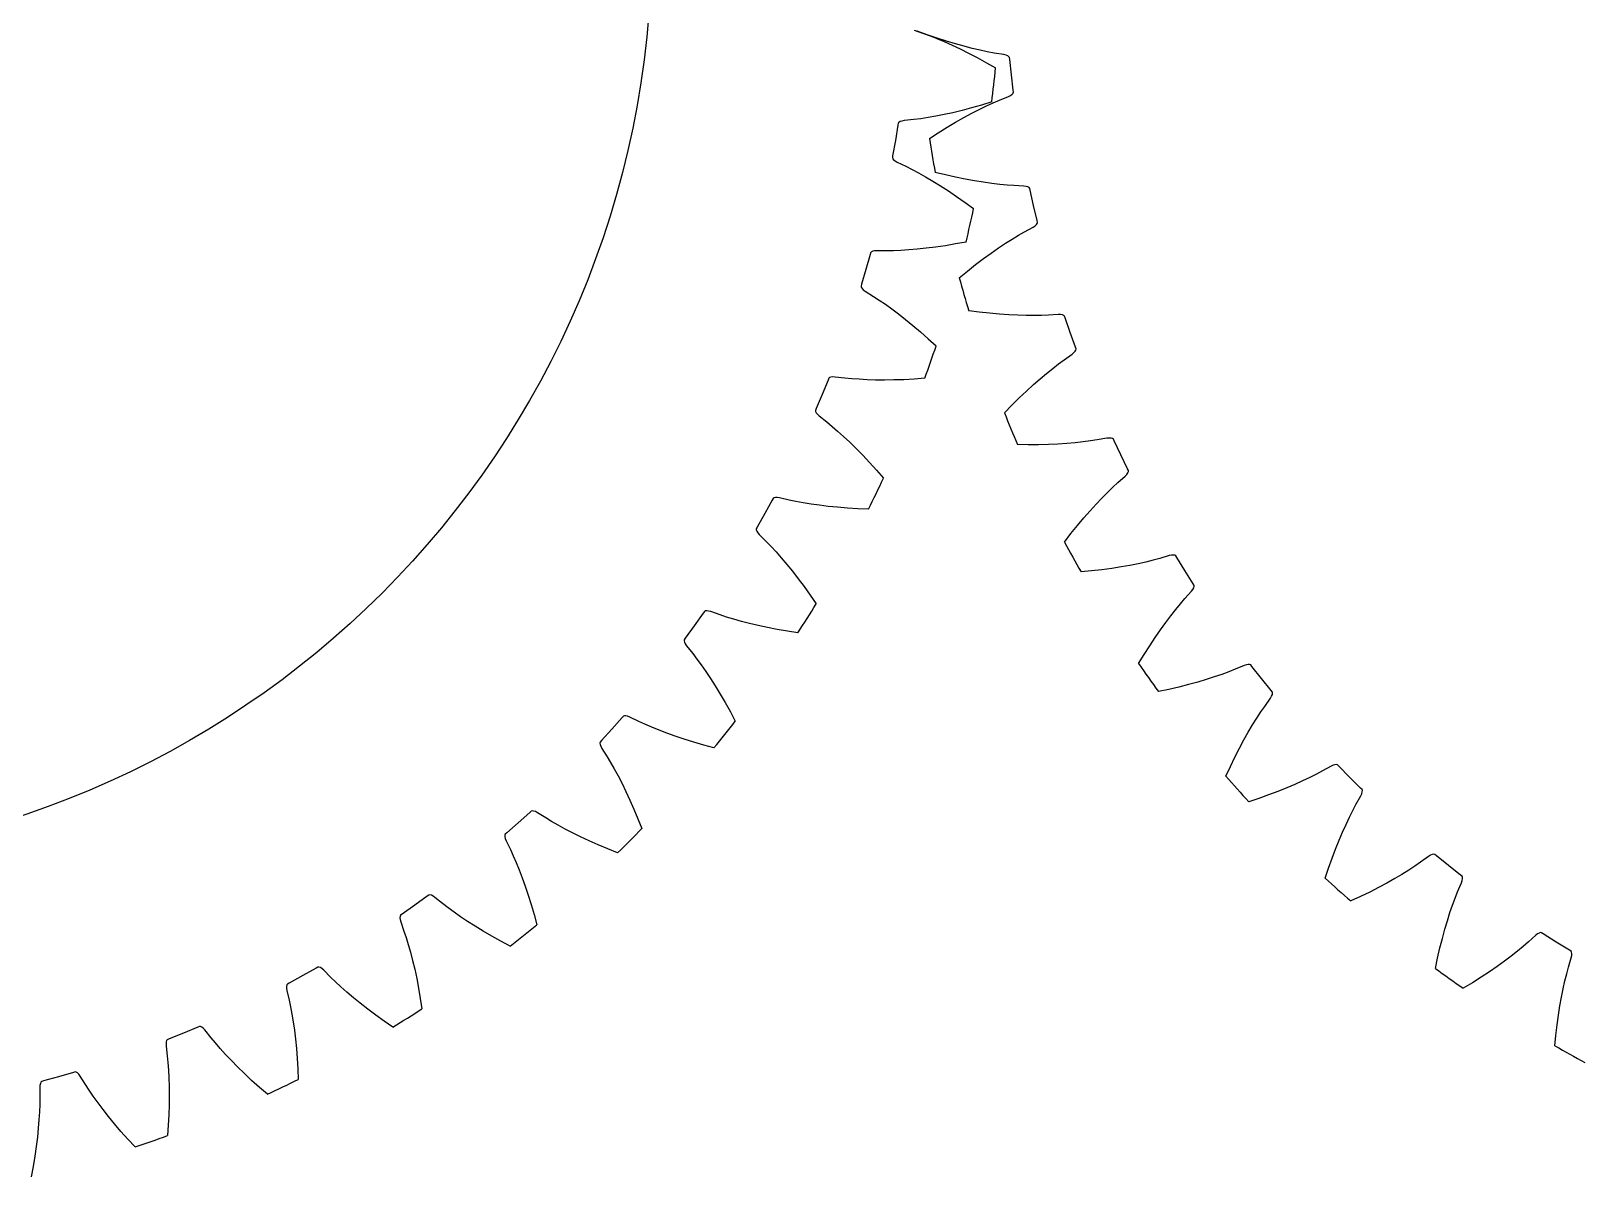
# Model space of a CAD drawing. Extents: x -29 to 85, y -29 to 29.
# Drawn here: x 6.83 to 42.32, y -28.18 to -2.02 of the extents above; entities that cross this region are included whole.
import ezdxf

# ---------------------------------------------------------------- set-up
doc = ezdxf.new("R2010")
doc.units = 0

msp = doc.modelspace()

# ---------------------------------------------------------------- linework, layer by layer
msp.add_circle((0, 0), 21)
msp.add_circle((0, 0), 21)
at = {"layer": 'layer0'}
for p, q in [((27.297, -2.1), (27.07, -2.016)), ((27.522, -2.178), (27.297, -2.1)), ((27.737, -2.248), (27.522, -2.178)), ((27.945, -2.31), (27.737, -2.248)), ((28.14, -2.364), (27.945, -2.31)), ((28.327, -2.412), (28.14, -2.364)), ((28.504, -2.454), (28.327, -2.412)), ((28.669, -2.488), (28.504, -2.454)), ((28.823, -2.517), (28.669, -2.488)), ((29.045, -2.554), (28.823, -2.517)), ((29.097, -2.567), (29.045, -2.554)), ((29.136, -2.583), (29.097, -2.567)), ((29.163, -2.602), (29.136, -2.583)), ((29.177, -2.622), (29.163, -2.602)), ((29.182, -2.667), (29.177, -2.622)), ((29.219, -3.017), (29.182, -2.667)), ((29.261, -3.368), (29.219, -3.017)), ((28.944, -3.593), (29.153, -3.508)), ((29.153, -3.508), (29.2, -3.484)), ((29.2, -3.484), (29.235, -3.459)), ((29.235, -3.459), (29.257, -3.436)), ((29.257, -3.436), (29.266, -3.412)), ((29.266, -3.412), (29.261, -3.368)), ((28.134, -3.99), (28.312, -3.894)), ((28.312, -3.894), (28.484, -3.806)), ((28.484, -3.806), (28.648, -3.726)), ((28.648, -3.726), (28.801, -3.656)), ((28.801, -3.656), (28.944, -3.593)), ((27.549, -4.34), (27.751, -4.214)), ((27.751, -4.214), (27.945, -4.098)), ((27.945, -4.098), (28.134, -3.99)), ((27.347, -4.472), (27.549, -4.34)), ((27.712, -5.301), (27.478, -5.243)), ((27.945, -5.353), (27.712, -5.301)), ((28.166, -5.398), (27.945, -5.353)), ((28.38, -5.437), (28.166, -5.398)), ((28.58, -5.469), (28.38, -5.437)), ((28.771, -5.495), (28.58, -5.469)), ((28.952, -5.517), (28.771, -5.495)), ((29.12, -5.533), (28.952, -5.517)), ((29.276, -5.545), (29.12, -5.533)), ((29.501, -5.556), (29.276, -5.545)), ((29.553, -5.563), (29.501, -5.556)), ((29.594, -5.575), (29.553, -5.563)), ((29.623, -5.59), (29.594, -5.575)), ((29.639, -5.609), (29.623, -5.59)), ((29.649, -5.653), (29.639, -5.609)), ((29.726, -5.997), (29.649, -5.653)), ((29.806, -6.34), (29.726, -5.997)), ((29.816, -6.384), (29.806, -6.34)), ((29.809, -6.408), (29.816, -6.384)), ((29.237, -6.765), (29.381, -6.678)), ((29.381, -6.678), (29.517, -6.6)), ((29.517, -6.6), (29.714, -6.492)), ((29.714, -6.492), (29.759, -6.462)), ((29.759, -6.462), (29.79, -6.434)), ((29.79, -6.434), (29.809, -6.408)), ((28.581, -7.213), (28.756, -7.085)), ((28.756, -7.085), (28.922, -6.97)), ((28.922, -6.97), (29.083, -6.863)), ((29.083, -6.863), (29.237, -6.765)), ((28.214, -7.498), (28.4, -7.35)), ((28.4, -7.35), (28.581, -7.213)), ((28.028, -7.652), (28.214, -7.498)), ((28.484, -8.435), (28.244, -8.403)), ((28.72, -8.461), (28.484, -8.435)), ((28.946, -8.481), (28.72, -8.461)), ((29.162, -8.495), (28.946, -8.481)), ((29.364, -8.505), (29.162, -8.495)), ((29.557, -8.51), (29.364, -8.505)), ((29.74, -8.51), (29.557, -8.51)), ((29.908, -8.508), (29.74, -8.51)), ((30.065, -8.502), (29.908, -8.508)), ((30.29, -8.488), (30.065, -8.502)), ((30.343, -8.489), (30.29, -8.488)), ((30.384, -8.496), (30.343, -8.489)), ((30.414, -8.508), (30.384, -8.496)), ((30.433, -8.525), (30.414, -8.508)), ((30.448, -8.567), (30.433, -8.525)), ((30.562, -8.901), (30.448, -8.567)), ((30.681, -9.233), (30.562, -8.901)), ((30.296, -9.617), (30.422, -9.523)), ((30.422, -9.523), (30.607, -9.394)), ((30.607, -9.394), (30.647, -9.36)), ((30.647, -9.36), (30.676, -9.329)), ((30.676, -9.329), (30.692, -9.3)), ((30.695, -9.276), (30.681, -9.233)), ((30.692, -9.3), (30.695, -9.276)), ((29.873, -9.958), (30.021, -9.834)), ((30.021, -9.834), (30.163, -9.719)), ((30.163, -9.719), (30.296, -9.617)), ((29.397, -10.394), (29.561, -10.238)), ((29.561, -10.238), (29.721, -10.091)), ((29.721, -10.091), (29.873, -9.958)), ((29.06, -10.736), (29.228, -10.562)), ((29.228, -10.562), (29.397, -10.394)), ((31.18, -11.352), (31.025, -11.376)), ((31.402, -11.313), (31.18, -11.352)), ((31.454, -11.309), (31.402, -11.313)), ((31.497, -11.311), (31.454, -11.309)), ((31.528, -11.319), (31.497, -11.311)), ((31.548, -11.334), (31.528, -11.319)), ((31.568, -11.374), (31.548, -11.334)), ((29.601, -11.462), (29.36, -11.458)), ((29.839, -11.462), (29.601, -11.462)), ((30.065, -11.456), (29.839, -11.462)), ((30.282, -11.447), (30.065, -11.456)), ((30.484, -11.433), (30.282, -11.447)), ((30.676, -11.417), (30.484, -11.433)), ((30.858, -11.397), (30.676, -11.417)), ((31.025, -11.376), (30.858, -11.397)), ((31.719, -11.693), (31.568, -11.374)), ((31.874, -12.01), (31.719, -11.693)), ((31.893, -12.051), (31.874, -12.01)), ((31.892, -12.076), (31.893, -12.051)), ((31.534, -12.434), (31.649, -12.327)), ((31.649, -12.327), (31.818, -12.178)), ((31.818, -12.178), (31.855, -12.14)), ((31.855, -12.14), (31.879, -12.105)), ((31.879, -12.105), (31.892, -12.076)), ((31.152, -12.821), (31.285, -12.681)), ((31.285, -12.681), (31.413, -12.551)), ((31.413, -12.551), (31.534, -12.434)), ((30.873, -13.134), (31.016, -12.97)), ((31.016, -12.97), (31.152, -12.821)), ((30.579, -13.493), (30.728, -13.307)), ((30.728, -13.307), (30.873, -13.134)), ((30.432, -13.684), (30.579, -13.493)), ((32.114, -14.18), (31.925, -14.218)), ((32.292, -14.141), (32.114, -14.18)), ((32.455, -14.1), (32.292, -14.141)), ((32.607, -14.06), (32.455, -14.1)), ((32.823, -13.996), (32.607, -14.06)), ((32.875, -13.986), (32.823, -13.996)), ((32.917, -13.983), (32.875, -13.986)), ((32.949, -13.988), (32.917, -13.983)), ((32.971, -14.001), (32.949, -13.988)), ((32.995, -14.038), (32.971, -14.001)), ((33.181, -14.338), (32.995, -14.038)), ((31.05, -14.346), (30.81, -14.369)), ((31.287, -14.319), (31.05, -14.346)), ((31.511, -14.288), (31.287, -14.319)), ((31.726, -14.254), (31.511, -14.288)), ((31.925, -14.218), (31.726, -14.254)), ((33.37, -14.636), (33.181, -14.338)), ((33.183, -14.976), (33.334, -14.809)), ((33.334, -14.809), (33.366, -14.767)), ((33.366, -14.767), (33.386, -14.73)), ((33.394, -14.674), (33.37, -14.636)), ((33.386, -14.73), (33.396, -14.699)), ((33.396, -14.699), (33.394, -14.674)), ((32.86, -15.368), (32.973, -15.225)), ((32.973, -15.225), (33.08, -15.095)), ((33.08, -15.095), (33.183, -14.976)), ((32.625, -15.686), (32.744, -15.522)), ((32.744, -15.522), (32.86, -15.368)), ((32.377, -16.053), (32.502, -15.864)), ((32.502, -15.864), (32.625, -15.686)), ((32.125, -16.461), (32.249, -16.254)), ((32.249, -16.254), (32.377, -16.053)), ((34.182, -16.648), (34.024, -16.706)), ((34.328, -16.591), (34.182, -16.648)), ((34.536, -16.503), (34.328, -16.591)), ((34.586, -16.487), (34.536, -16.503)), ((34.628, -16.48), (34.586, -16.487)), ((34.66, -16.481), (34.628, -16.48)), ((34.683, -16.491), (34.66, -16.481)), ((34.711, -16.526), (34.683, -16.491)), ((34.93, -16.803), (34.711, -16.526)), ((33.045, -16.996), (32.813, -17.049)), ((33.265, -16.94), (33.045, -16.996)), ((33.474, -16.882), (33.265, -16.94)), ((33.668, -16.825), (33.474, -16.882)), ((33.852, -16.766), (33.668, -16.825)), ((34.024, -16.706), (33.852, -16.766)), ((35.151, -17.077), (34.93, -16.803)), ((32.813, -17.049), (32.577, -17.099)), ((35.003, -17.437), (35.134, -17.254)), ((35.134, -17.254), (35.161, -17.208)), ((35.179, -17.113), (35.151, -17.077)), ((35.161, -17.208), (35.178, -17.169)), ((35.178, -17.169), (35.184, -17.137)), ((35.184, -17.137), (35.179, -17.113)), ((34.726, -17.862), (34.823, -17.708)), ((34.823, -17.708), (34.915, -17.566)), ((34.915, -17.566), (35.003, -17.437)), ((34.528, -18.204), (34.628, -18.028)), ((34.628, -18.028), (34.726, -17.862)), ((34.323, -18.597), (34.426, -18.395)), ((34.426, -18.395), (34.528, -18.204)), ((34.219, -18.811), (34.323, -18.597)), ((36.519, -18.803), (36.322, -18.913)), ((36.567, -18.781), (36.519, -18.803)), ((36.607, -18.769), (36.567, -18.781)), ((36.64, -18.767), (36.607, -18.769)), ((36.663, -18.774), (36.64, -18.767)), ((36.696, -18.806), (36.663, -18.774)), ((34.118, -19.031), (34.219, -18.811)), ((35.868, -19.14), (35.692, -19.219)), ((36.033, -19.062), (35.868, -19.14)), ((36.183, -18.986), (36.033, -19.062)), ((36.322, -18.913), (36.183, -18.986)), ((36.943, -19.057), (36.696, -18.806)), ((37.194, -19.304), (36.943, -19.057)), ((35.093, -19.459), (34.868, -19.538)), ((35.305, -19.379), (35.093, -19.459)), ((35.506, -19.298), (35.305, -19.379)), ((35.692, -19.219), (35.506, -19.298)), ((37.087, -19.678), (37.197, -19.481)), ((37.226, -19.337), (37.194, -19.304)), ((37.197, -19.481), (37.219, -19.433)), ((37.219, -19.433), (37.231, -19.393)), ((37.233, -19.36), (37.226, -19.337)), ((37.231, -19.393), (37.233, -19.36)), ((34.868, -19.538), (34.639, -19.614)), ((36.938, -19.967), (37.014, -19.817)), ((37.014, -19.817), (37.087, -19.678)), ((36.781, -20.308), (36.86, -20.132)), ((36.86, -20.132), (36.938, -19.967)), ((36.621, -20.695), (36.702, -20.494)), ((36.702, -20.494), (36.781, -20.308)), ((36.462, -21.132), (36.541, -20.907)), ((36.541, -20.907), (36.621, -20.695)), ((38.746, -20.866), (38.563, -20.997)), ((38.792, -20.839), (38.746, -20.866)), ((38.831, -20.822), (38.792, -20.839)), ((38.863, -20.816), (38.831, -20.822)), ((38.887, -20.821), (38.863, -20.816)), ((38.923, -20.849), (38.887, -20.821)), ((39.197, -21.07), (38.923, -20.849)), ((36.386, -21.361), (36.462, -21.132)), ((38.138, -21.274), (37.972, -21.372)), ((38.292, -21.177), (38.138, -21.274)), ((38.434, -21.085), (38.292, -21.177)), ((38.563, -20.997), (38.434, -21.085)), ((39.474, -21.289), (39.197, -21.07)), ((39.509, -21.317), (39.474, -21.289)), ((37.605, -21.574), (37.403, -21.677)), ((37.796, -21.472), (37.605, -21.574)), ((37.972, -21.372), (37.796, -21.472)), ((39.409, -21.672), (39.497, -21.464)), ((39.497, -21.464), (39.513, -21.414)), ((39.519, -21.34), (39.509, -21.317)), ((39.513, -21.414), (39.52, -21.372)), ((39.52, -21.372), (39.519, -21.34)), ((37.189, -21.781), (36.969, -21.882)), ((37.403, -21.677), (37.189, -21.781)), ((39.234, -22.148), (39.294, -21.976)), ((39.294, -21.976), (39.352, -21.818)), ((39.352, -21.818), (39.409, -21.672)), ((39.118, -22.526), (39.175, -22.332)), ((39.175, -22.332), (39.234, -22.148)), ((39.06, -22.735), (39.118, -22.526)), ((41.191, -22.666), (41.024, -22.817)), ((41.233, -22.634), (41.191, -22.666)), ((41.27, -22.614), (41.233, -22.634)), ((41.301, -22.604), (41.27, -22.614)), ((41.326, -22.606), (41.301, -22.604)), ((41.364, -22.63), (41.326, -22.606)), ((41.662, -22.819), (41.364, -22.63)), ((38.951, -23.187), (39.004, -22.955)), ((39.004, -22.955), (39.06, -22.735)), ((40.775, -23.027), (40.632, -23.14)), ((40.905, -22.92), (40.775, -23.027)), ((41.024, -22.817), (40.905, -22.92)), ((41.962, -23.005), (41.662, -22.819)), ((41.999, -23.029), (41.962, -23.005)), ((42.012, -23.051), (41.999, -23.029)), ((42.017, -23.083), (42.012, -23.051)), ((38.901, -23.423), (38.951, -23.187)), ((40.314, -23.375), (40.136, -23.498)), ((40.478, -23.256), (40.314, -23.375)), ((40.632, -23.14), (40.478, -23.256)), ((41.9, -23.545), (41.94, -23.393)), ((41.94, -23.393), (42.004, -23.177)), ((42.004, -23.177), (42.014, -23.125)), ((42.014, -23.125), (42.017, -23.083)), ((39.746, -23.751), (39.539, -23.875)), ((39.947, -23.623), (39.746, -23.751)), ((40.136, -23.498), (39.947, -23.623)), ((41.82, -23.886), (41.859, -23.708)), ((41.859, -23.708), (41.9, -23.545)), ((41.746, -24.274), (41.782, -24.075)), ((41.782, -24.075), (41.82, -23.886)), ((41.712, -24.489), (41.746, -24.274)), ((41.654, -24.95), (41.681, -24.713)), ((41.681, -24.713), (41.712, -24.489)), ((41.631, -25.19), (41.654, -24.95))]:
    msp.add_line(p, q, dxfattribs=at)
for start, end in [(188.8704, 190.4153), (195.299, 196.8439), (201.7275, 203.2725), (208.1561, 209.701), (214.5847, 216.1296), (221.0132, 222.5582), (227.4418, 228.9868), (233.8704, 235.4153), (240.299, 241.8439)]:
    msp.add_arc((56, 0), 29, start, end, dxfattribs=at)
at = {"layer": 'layer1'}
for p, q in [((27.002, -1.997), (27.215, -2.07)), ((27.215, -2.07), (27.362, -2.125)), ((27.362, -2.125), (27.518, -2.187)), ((27.518, -2.187), (27.686, -2.257)), ((27.686, -2.257), (27.863, -2.336)), ((27.863, -2.336), (28.046, -2.422)), ((28.046, -2.422), (28.24, -2.518)), ((28.24, -2.518), (28.441, -2.623)), ((28.441, -2.623), (28.65, -2.738)), ((28.65, -2.738), (28.859, -2.858)), ((27.881, -3.88), (27.684, -3.923)), ((28.092, -3.829), (27.881, -3.88)), ((28.311, -3.771), (28.092, -3.829)), ((28.54, -3.706), (28.311, -3.771)), ((28.771, -3.635), (28.54, -3.706)), ((26.626, -4.166), (26.569, -4.514)), ((26.634, -4.122), (26.626, -4.166)), ((26.649, -4.102), (26.634, -4.122)), ((26.677, -4.085), (26.649, -4.102)), ((26.717, -4.072), (26.677, -4.085)), ((26.769, -4.062), (26.717, -4.072)), ((26.993, -4.037), (26.769, -4.062)), ((27.148, -4.017), (26.993, -4.037)), ((27.315, -3.991), (27.148, -4.017)), ((27.495, -3.96), (27.315, -3.991)), ((27.684, -3.923), (27.495, -3.96)), ((26.569, -4.514), (26.508, -4.862)), ((26.508, -4.862), (26.501, -4.906)), ((26.501, -4.906), (26.509, -4.93)), ((26.509, -4.93), (26.529, -4.955)), ((26.529, -4.955), (26.562, -4.981)), ((26.562, -4.981), (26.608, -5.008)), ((26.608, -5.008), (26.812, -5.104)), ((26.812, -5.104), (26.952, -5.175)), ((26.952, -5.175), (27.1, -5.254)), ((27.1, -5.254), (27.26, -5.343)), ((27.26, -5.343), (27.426, -5.441)), ((27.426, -5.441), (27.598, -5.547)), ((27.598, -5.547), (27.781, -5.664)), ((27.781, -5.664), (27.968, -5.791)), ((27.968, -5.791), (28.163, -5.928)), ((28.163, -5.928), (28.357, -6.071)), ((26.005, -7.078), (25.992, -7.121)), ((26.022, -7.06), (26.005, -7.078)), ((26.052, -7.046), (26.022, -7.06)), ((26.093, -7.037), (26.052, -7.046)), ((26.146, -7.033), (26.093, -7.037)), ((26.371, -7.034), (26.146, -7.033)), ((26.528, -7.031), (26.371, -7.034)), ((26.696, -7.025), (26.528, -7.031)), ((26.878, -7.014), (26.696, -7.025)), ((27.071, -6.998), (26.878, -7.014)), ((27.272, -6.977), (27.071, -6.998)), ((27.487, -6.95), (27.272, -6.977)), ((27.711, -6.918), (27.487, -6.95)), ((27.946, -6.878), (27.711, -6.918)), ((28.183, -6.834), (27.946, -6.878)), ((25.992, -7.121), (25.897, -7.461)), ((25.797, -7.799), (25.785, -7.842)), ((25.897, -7.461), (25.797, -7.799)), ((25.785, -7.842), (25.79, -7.867)), ((25.79, -7.867), (25.808, -7.894)), ((25.808, -7.894), (25.838, -7.924)), ((25.838, -7.924), (25.88, -7.955)), ((25.88, -7.955), (26.072, -8.074)), ((26.072, -8.074), (26.203, -8.16)), ((26.203, -8.16), (26.342, -8.255)), ((26.342, -8.255), (26.49, -8.362)), ((26.49, -8.362), (26.644, -8.477)), ((26.644, -8.477), (26.804, -8.602)), ((26.804, -8.602), (26.972, -8.739)), ((26.972, -8.739), (27.144, -8.886)), ((27.144, -8.886), (27.322, -9.044)), ((27.322, -9.044), (27.499, -9.208)), ((25.068, -9.929), (25.049, -9.945)), ((25.099, -9.919), (25.068, -9.929)), ((25.141, -9.915), (25.099, -9.919)), ((25.194, -9.916), (25.141, -9.915)), ((25.418, -9.943), (25.194, -9.916)), ((25.032, -9.987), (24.899, -10.313)), ((25.049, -9.945), (25.032, -9.987)), ((25.574, -9.957), (25.418, -9.943)), ((25.742, -9.969), (25.574, -9.957)), ((25.924, -9.979), (25.742, -9.969)), ((26.117, -9.985), (25.924, -9.979)), ((26.319, -9.987), (26.117, -9.985)), ((26.536, -9.984), (26.319, -9.987)), ((26.762, -9.977), (26.536, -9.984)), ((27, -9.964), (26.762, -9.977)), ((27.241, -9.946), (27, -9.964)), ((24.761, -10.638), (24.745, -10.68)), ((24.899, -10.313), (24.761, -10.638)), ((24.745, -10.68), (24.747, -10.705)), ((24.747, -10.705), (24.761, -10.734)), ((24.761, -10.734), (24.788, -10.767)), ((24.788, -10.767), (24.827, -10.803)), ((24.827, -10.803), (25.004, -10.943)), ((25.004, -10.943), (25.124, -11.043)), ((25.124, -11.043), (25.252, -11.153)), ((25.252, -11.153), (25.387, -11.275)), ((25.387, -11.275), (25.528, -11.407)), ((25.528, -11.407), (25.672, -11.549)), ((25.672, -11.549), (25.824, -11.704)), ((25.824, -11.704), (25.979, -11.869)), ((25.979, -11.869), (26.138, -12.046)), ((26.138, -12.046), (26.295, -12.229)), ((23.756, -12.726), (23.587, -13.036)), ((23.778, -12.687), (23.756, -12.726)), ((23.799, -12.674), (23.778, -12.687)), ((23.831, -12.667), (23.799, -12.674)), ((23.873, -12.667), (23.831, -12.667)), ((23.925, -12.675), (23.873, -12.667)), ((24.145, -12.726), (23.925, -12.675)), ((24.298, -12.758), (24.145, -12.726)), ((24.464, -12.789), (24.298, -12.758)), ((23.587, -13.036), (23.415, -13.344)), ((24.644, -12.819), (24.464, -12.789)), ((24.835, -12.846), (24.644, -12.819)), ((25.035, -12.871), (24.835, -12.846)), ((25.251, -12.892), (25.035, -12.871)), ((25.477, -12.911), (25.251, -12.892)), ((25.715, -12.925), (25.477, -12.911)), ((25.956, -12.934), (25.715, -12.925)), ((23.415, -13.344), (23.393, -13.383)), ((23.393, -13.383), (23.393, -13.408)), ((23.393, -13.408), (23.404, -13.439)), ((23.404, -13.439), (23.427, -13.474)), ((23.427, -13.474), (23.461, -13.515)), ((23.461, -13.515), (23.621, -13.673)), ((23.621, -13.673), (23.73, -13.786)), ((23.73, -13.786), (23.844, -13.91)), ((23.844, -13.91), (23.965, -14.047)), ((23.965, -14.047), (24.09, -14.194)), ((24.09, -14.194), (24.217, -14.35)), ((24.217, -14.35), (24.351, -14.522)), ((24.351, -14.522), (24.486, -14.703)), ((24.486, -14.703), (24.625, -14.897)), ((24.625, -14.897), (24.761, -15.096)), ((22.263, -15.255), (22.23, -15.259)), ((22.304, -15.26), (22.263, -15.255)), ((21.979, -15.595), (21.773, -15.882)), ((22.182, -15.306), (21.979, -15.595)), ((22.208, -15.27), (22.182, -15.306)), ((22.23, -15.259), (22.208, -15.27)), ((22.356, -15.274), (22.304, -15.26)), ((22.568, -15.349), (22.356, -15.274)), ((22.717, -15.398), (22.568, -15.349)), ((22.878, -15.448), (22.717, -15.398)), ((23.054, -15.497), (22.878, -15.448)), ((23.24, -15.546), (23.054, -15.497)), ((23.437, -15.593), (23.24, -15.546)), ((23.649, -15.639), (23.437, -15.593)), ((21.748, -15.919), (21.745, -15.943)), ((21.745, -15.943), (21.752, -15.975)), ((21.773, -15.882), (21.748, -15.919)), ((23.871, -15.682), (23.649, -15.639)), ((24.106, -15.722), (23.871, -15.682)), ((24.345, -15.759), (24.106, -15.722)), ((21.752, -15.975), (21.771, -16.013)), ((21.771, -16.013), (21.8, -16.057)), ((21.8, -16.057), (21.942, -16.232)), ((21.942, -16.232), (22.037, -16.356)), ((22.037, -16.356), (22.137, -16.492)), ((22.137, -16.492), (22.242, -16.641)), ((22.242, -16.641), (22.349, -16.802)), ((22.349, -16.802), (22.458, -16.972)), ((22.458, -16.972), (22.572, -17.157)), ((22.572, -17.157), (22.686, -17.352)), ((22.686, -17.352), (22.802, -17.56)), ((20.328, -17.694), (20.095, -17.958)), ((20.359, -17.66), (20.328, -17.694)), ((20.382, -17.652), (20.359, -17.66)), ((20.414, -17.652), (20.382, -17.652)), ((20.456, -17.662), (20.414, -17.652)), ((20.505, -17.681), (20.456, -17.662)), ((20.708, -17.78), (20.505, -17.681)), ((22.802, -17.56), (22.915, -17.774)), ((20.095, -17.958), (19.858, -18.22)), ((20.85, -17.845), (20.708, -17.78)), ((21.005, -17.912), (20.85, -17.845)), ((21.173, -17.981), (21.005, -17.912)), ((21.354, -18.05), (21.173, -17.981)), ((21.544, -18.119), (21.354, -18.05)), ((19.829, -18.253), (19.823, -18.278)), ((19.823, -18.278), (19.827, -18.31)), ((19.827, -18.31), (19.841, -18.349)), ((19.858, -18.22), (19.829, -18.253)), ((19.841, -18.349), (19.866, -18.397)), ((19.866, -18.397), (19.986, -18.587)), ((21.749, -18.188), (21.544, -18.119)), ((21.965, -18.256), (21.749, -18.188)), ((22.194, -18.323), (21.965, -18.256)), ((22.427, -18.385), (22.194, -18.323)), ((19.986, -18.587), (20.067, -18.721)), ((20.067, -18.721), (20.151, -18.867)), ((20.151, -18.867), (20.239, -19.027)), ((20.239, -19.027), (20.328, -19.198)), ((20.328, -19.198), (20.417, -19.38)), ((20.417, -19.38), (20.509, -19.576)), ((18.22, -19.858), (17.958, -20.095)), ((18.253, -19.829), (18.22, -19.858)), ((18.278, -19.823), (18.253, -19.829)), ((18.31, -19.827), (18.278, -19.823)), ((18.349, -19.841), (18.31, -19.827)), ((18.397, -19.866), (18.349, -19.841)), ((18.587, -19.986), (18.397, -19.866)), ((20.509, -19.576), (20.601, -19.783)), ((20.601, -19.783), (20.692, -20.003)), ((17.958, -20.095), (17.694, -20.328)), ((18.721, -20.067), (18.587, -19.986)), ((18.867, -20.151), (18.721, -20.067)), ((19.027, -20.239), (18.867, -20.151)), ((20.692, -20.003), (20.781, -20.228)), ((17.66, -20.359), (17.652, -20.382)), ((17.652, -20.382), (17.652, -20.414)), ((17.652, -20.414), (17.662, -20.456)), ((17.694, -20.328), (17.66, -20.359)), ((17.662, -20.456), (17.681, -20.505)), ((17.681, -20.505), (17.78, -20.708)), ((19.198, -20.328), (19.027, -20.239)), ((19.38, -20.417), (19.198, -20.328)), ((19.576, -20.509), (19.38, -20.417)), ((19.783, -20.601), (19.576, -20.509)), ((17.78, -20.708), (17.845, -20.85)), ((17.845, -20.85), (17.912, -21.005)), ((20.003, -20.692), (19.783, -20.601)), ((20.228, -20.781), (20.003, -20.692)), ((17.912, -21.005), (17.981, -21.173)), ((17.981, -21.173), (18.05, -21.354)), ((18.05, -21.354), (18.119, -21.544)), ((18.119, -21.544), (18.188, -21.749)), ((15.595, -21.979), (15.306, -22.182)), ((15.882, -21.773), (15.595, -21.979)), ((15.919, -21.748), (15.882, -21.773)), ((15.943, -21.745), (15.919, -21.748)), ((15.975, -21.752), (15.943, -21.745)), ((16.013, -21.771), (15.975, -21.752)), ((16.057, -21.8), (16.013, -21.771)), ((16.232, -21.942), (16.057, -21.8)), ((16.356, -22.037), (16.232, -21.942)), ((18.188, -21.749), (18.256, -21.965)), ((18.256, -21.965), (18.323, -22.194)), ((15.259, -22.23), (15.255, -22.263)), ((15.255, -22.263), (15.26, -22.304)), ((15.27, -22.208), (15.259, -22.23)), ((15.26, -22.304), (15.274, -22.356)), ((15.306, -22.182), (15.27, -22.208)), ((16.492, -22.137), (16.356, -22.037)), ((16.641, -22.242), (16.492, -22.137)), ((16.802, -22.349), (16.641, -22.242)), ((16.972, -22.458), (16.802, -22.349)), ((18.323, -22.194), (18.385, -22.427)), ((15.274, -22.356), (15.349, -22.568)), ((15.349, -22.568), (15.398, -22.717)), ((17.157, -22.572), (16.972, -22.458)), ((17.352, -22.686), (17.157, -22.572)), ((17.56, -22.802), (17.352, -22.686)), ((15.398, -22.717), (15.448, -22.878)), ((15.448, -22.878), (15.497, -23.054)), ((15.497, -23.054), (15.546, -23.24)), ((17.774, -22.915), (17.56, -22.802)), ((13.344, -23.415), (13.036, -23.587)), ((13.383, -23.393), (13.344, -23.415)), ((13.408, -23.393), (13.383, -23.393)), ((13.439, -23.404), (13.408, -23.393)), ((13.474, -23.427), (13.439, -23.404)), ((15.546, -23.24), (15.593, -23.437)), ((12.726, -23.756), (12.687, -23.778)), ((13.036, -23.587), (12.726, -23.756)), ((13.515, -23.461), (13.474, -23.427)), ((13.673, -23.621), (13.515, -23.461)), ((13.786, -23.73), (13.673, -23.621)), ((13.91, -23.844), (13.786, -23.73)), ((15.593, -23.437), (15.639, -23.649)), ((15.639, -23.649), (15.682, -23.871)), ((12.674, -23.799), (12.667, -23.831)), ((12.667, -23.831), (12.667, -23.873)), ((12.667, -23.873), (12.675, -23.925)), ((12.687, -23.778), (12.674, -23.799)), ((12.675, -23.925), (12.726, -24.145)), ((14.047, -23.965), (13.91, -23.844)), ((14.194, -24.09), (14.047, -23.965)), ((14.35, -24.217), (14.194, -24.09)), ((15.682, -23.871), (15.722, -24.106)), ((15.722, -24.106), (15.759, -24.345)), ((12.726, -24.145), (12.758, -24.298)), ((12.758, -24.298), (12.789, -24.464)), ((12.789, -24.464), (12.819, -24.644)), ((14.522, -24.351), (14.35, -24.217)), ((14.703, -24.486), (14.522, -24.351)), ((10.638, -24.761), (10.313, -24.899)), ((10.68, -24.745), (10.638, -24.761)), ((10.705, -24.747), (10.68, -24.745)), ((10.734, -24.761), (10.705, -24.747)), ((10.767, -24.788), (10.734, -24.761)), ((10.803, -24.827), (10.767, -24.788)), ((10.943, -25.004), (10.803, -24.827)), ((12.819, -24.644), (12.846, -24.835)), ((12.846, -24.835), (12.871, -25.035)), ((14.897, -24.625), (14.703, -24.486)), ((15.096, -24.761), (14.897, -24.625)), ((9.919, -25.099), (9.915, -25.141)), ((9.915, -25.141), (9.916, -25.194)), ((9.929, -25.068), (9.919, -25.099)), ((9.945, -25.049), (9.929, -25.068)), ((9.987, -25.032), (9.945, -25.049)), ((10.313, -24.899), (9.987, -25.032)), ((11.043, -25.124), (10.943, -25.004)), ((11.153, -25.252), (11.043, -25.124)), ((12.871, -25.035), (12.892, -25.251)), ((9.916, -25.194), (9.943, -25.418)), ((9.943, -25.418), (9.957, -25.574)), ((11.275, -25.387), (11.153, -25.252)), ((11.407, -25.528), (11.275, -25.387)), ((11.549, -25.672), (11.407, -25.528)), ((12.892, -25.251), (12.911, -25.477)), ((12.911, -25.477), (12.925, -25.715)), ((7.461, -25.897), (7.121, -25.992)), ((7.799, -25.797), (7.461, -25.897)), ((7.842, -25.785), (7.799, -25.797)), ((7.867, -25.79), (7.842, -25.785)), ((7.894, -25.808), (7.867, -25.79)), ((7.924, -25.838), (7.894, -25.808)), ((7.955, -25.88), (7.924, -25.838)), ((8.074, -26.072), (7.955, -25.88)), ((9.957, -25.574), (9.969, -25.742)), ((9.969, -25.742), (9.979, -25.924)), ((11.704, -25.824), (11.549, -25.672)), ((11.869, -25.979), (11.704, -25.824)), ((12.925, -25.715), (12.934, -25.956)), ((7.037, -26.093), (7.033, -26.146)), ((7.033, -26.146), (7.034, -26.371)), ((7.046, -26.052), (7.037, -26.093)), ((7.06, -26.022), (7.046, -26.052)), ((7.078, -26.005), (7.06, -26.022)), ((7.121, -25.992), (7.078, -26.005)), ((8.16, -26.203), (8.074, -26.072)), ((8.255, -26.342), (8.16, -26.203)), ((9.979, -25.924), (9.985, -26.117)), ((9.985, -26.117), (9.987, -26.319)), ((12.046, -26.138), (11.869, -25.979)), ((12.229, -26.295), (12.046, -26.138)), ((7.031, -26.528), (7.025, -26.696)), ((7.034, -26.371), (7.031, -26.528)), ((8.362, -26.49), (8.255, -26.342)), ((8.477, -26.644), (8.362, -26.49)), ((9.984, -26.536), (9.977, -26.762)), ((9.987, -26.319), (9.984, -26.536)), ((7.014, -26.878), (6.998, -27.071)), ((7.025, -26.696), (7.014, -26.878)), ((8.602, -26.804), (8.477, -26.644)), ((8.739, -26.972), (8.602, -26.804)), ((9.977, -26.762), (9.964, -27)), ((6.977, -27.272), (6.95, -27.487)), ((6.998, -27.071), (6.977, -27.272)), ((8.886, -27.144), (8.739, -26.972)), ((9.044, -27.322), (8.886, -27.144)), ((9.964, -27), (9.946, -27.241)), ((6.95, -27.487), (6.918, -27.711)), ((9.208, -27.499), (9.044, -27.322)), ((6.878, -27.946), (6.834, -28.183)), ((6.918, -27.711), (6.878, -27.946))]:
    msp.add_line(p, q, dxfattribs=at)
for start, end in [(352.799, 354.3439), (346.3704, 347.9153), (339.9418, 341.4867), (333.5133, 335.0582), (327.0847, 328.6296), (320.6561, 322.201), (314.2275, 315.7725), (307.799, 309.3439), (301.3704, 302.9153), (294.9418, 296.4867), (288.5133, 290.0582)]:
    msp.add_arc((0, 0), 29, start, end, dxfattribs=at)
at = {"layer": 'layer2'}
for p, q in [((27.297, -2.1), (27.07, -2.016)), ((27.522, -2.178), (27.297, -2.1)), ((27.737, -2.248), (27.522, -2.178)), ((27.945, -2.31), (27.737, -2.248)), ((28.14, -2.364), (27.945, -2.31)), ((28.327, -2.412), (28.14, -2.364)), ((28.504, -2.454), (28.327, -2.412)), ((28.669, -2.488), (28.504, -2.454)), ((28.823, -2.517), (28.669, -2.488)), ((29.045, -2.554), (28.823, -2.517)), ((29.097, -2.567), (29.045, -2.554)), ((29.136, -2.583), (29.097, -2.567)), ((29.163, -2.602), (29.136, -2.583)), ((29.177, -2.622), (29.163, -2.602)), ((29.182, -2.667), (29.177, -2.622)), ((29.219, -3.017), (29.182, -2.667)), ((29.261, -3.368), (29.219, -3.017)), ((28.944, -3.593), (29.153, -3.508)), ((29.153, -3.508), (29.2, -3.484)), ((29.2, -3.484), (29.235, -3.459)), ((29.235, -3.459), (29.257, -3.436)), ((29.257, -3.436), (29.266, -3.412)), ((29.266, -3.412), (29.261, -3.368)), ((28.134, -3.99), (28.312, -3.894)), ((28.312, -3.894), (28.484, -3.806)), ((28.484, -3.806), (28.648, -3.726)), ((28.648, -3.726), (28.801, -3.656)), ((28.801, -3.656), (28.944, -3.593)), ((27.549, -4.34), (27.751, -4.214)), ((27.751, -4.214), (27.945, -4.098)), ((27.945, -4.098), (28.134, -3.99)), ((27.347, -4.472), (27.549, -4.34)), ((27.712, -5.301), (27.478, -5.243)), ((27.945, -5.353), (27.712, -5.301)), ((28.166, -5.398), (27.945, -5.353)), ((28.38, -5.437), (28.166, -5.398)), ((28.58, -5.469), (28.38, -5.437)), ((28.771, -5.495), (28.58, -5.469)), ((28.952, -5.517), (28.771, -5.495)), ((29.12, -5.533), (28.952, -5.517)), ((29.276, -5.545), (29.12, -5.533)), ((29.501, -5.556), (29.276, -5.545)), ((29.553, -5.563), (29.501, -5.556)), ((29.594, -5.575), (29.553, -5.563)), ((29.623, -5.59), (29.594, -5.575)), ((29.639, -5.609), (29.623, -5.59)), ((29.649, -5.653), (29.639, -5.609)), ((29.726, -5.997), (29.649, -5.653)), ((29.806, -6.34), (29.726, -5.997)), ((29.816, -6.384), (29.806, -6.34)), ((29.809, -6.408), (29.816, -6.384)), ((29.237, -6.765), (29.381, -6.678)), ((29.381, -6.678), (29.517, -6.6)), ((29.517, -6.6), (29.714, -6.492)), ((29.714, -6.492), (29.759, -6.462)), ((29.759, -6.462), (29.79, -6.434)), ((29.79, -6.434), (29.809, -6.408)), ((28.581, -7.213), (28.756, -7.085)), ((28.756, -7.085), (28.922, -6.97)), ((28.922, -6.97), (29.083, -6.863)), ((29.083, -6.863), (29.237, -6.765)), ((28.214, -7.498), (28.4, -7.35)), ((28.4, -7.35), (28.581, -7.213)), ((28.028, -7.652), (28.214, -7.498)), ((28.484, -8.435), (28.244, -8.403)), ((28.72, -8.461), (28.484, -8.435)), ((28.946, -8.481), (28.72, -8.461)), ((29.162, -8.495), (28.946, -8.481)), ((29.364, -8.505), (29.162, -8.495)), ((29.557, -8.51), (29.364, -8.505)), ((29.74, -8.51), (29.557, -8.51)), ((29.908, -8.508), (29.74, -8.51)), ((30.065, -8.502), (29.908, -8.508)), ((30.29, -8.488), (30.065, -8.502)), ((30.343, -8.489), (30.29, -8.488)), ((30.384, -8.496), (30.343, -8.489)), ((30.414, -8.508), (30.384, -8.496)), ((30.433, -8.525), (30.414, -8.508)), ((30.448, -8.567), (30.433, -8.525)), ((30.562, -8.901), (30.448, -8.567)), ((30.681, -9.233), (30.562, -8.901)), ((30.296, -9.617), (30.422, -9.523)), ((30.422, -9.523), (30.607, -9.394)), ((30.607, -9.394), (30.647, -9.36)), ((30.647, -9.36), (30.676, -9.329)), ((30.676, -9.329), (30.692, -9.3)), ((30.695, -9.276), (30.681, -9.233)), ((30.692, -9.3), (30.695, -9.276)), ((29.873, -9.958), (30.021, -9.834)), ((30.021, -9.834), (30.163, -9.719)), ((30.163, -9.719), (30.296, -9.617)), ((29.397, -10.394), (29.561, -10.238)), ((29.561, -10.238), (29.721, -10.091)), ((29.721, -10.091), (29.873, -9.958)), ((29.06, -10.736), (29.228, -10.562)), ((29.228, -10.562), (29.397, -10.394)), ((31.18, -11.352), (31.025, -11.376)), ((31.402, -11.313), (31.18, -11.352)), ((31.454, -11.309), (31.402, -11.313)), ((31.497, -11.311), (31.454, -11.309)), ((31.528, -11.319), (31.497, -11.311)), ((31.548, -11.334), (31.528, -11.319)), ((31.568, -11.374), (31.548, -11.334)), ((29.601, -11.462), (29.36, -11.458)), ((29.839, -11.462), (29.601, -11.462)), ((30.065, -11.456), (29.839, -11.462)), ((30.282, -11.447), (30.065, -11.456)), ((30.484, -11.433), (30.282, -11.447)), ((30.676, -11.417), (30.484, -11.433)), ((30.858, -11.397), (30.676, -11.417)), ((31.025, -11.376), (30.858, -11.397)), ((31.719, -11.693), (31.568, -11.374)), ((31.874, -12.01), (31.719, -11.693)), ((31.893, -12.051), (31.874, -12.01)), ((31.892, -12.076), (31.893, -12.051)), ((31.534, -12.434), (31.649, -12.327)), ((31.649, -12.327), (31.818, -12.178)), ((31.818, -12.178), (31.855, -12.14)), ((31.855, -12.14), (31.879, -12.105)), ((31.879, -12.105), (31.892, -12.076)), ((31.152, -12.821), (31.285, -12.681)), ((31.285, -12.681), (31.413, -12.551)), ((31.413, -12.551), (31.534, -12.434)), ((30.873, -13.134), (31.016, -12.97)), ((31.016, -12.97), (31.152, -12.821)), ((30.579, -13.493), (30.728, -13.307)), ((30.728, -13.307), (30.873, -13.134)), ((30.432, -13.684), (30.579, -13.493)), ((32.114, -14.18), (31.925, -14.218)), ((32.292, -14.141), (32.114, -14.18)), ((32.455, -14.1), (32.292, -14.141)), ((32.607, -14.06), (32.455, -14.1)), ((32.823, -13.996), (32.607, -14.06)), ((32.875, -13.986), (32.823, -13.996)), ((32.917, -13.983), (32.875, -13.986)), ((32.949, -13.988), (32.917, -13.983)), ((32.971, -14.001), (32.949, -13.988)), ((32.995, -14.038), (32.971, -14.001)), ((33.181, -14.338), (32.995, -14.038)), ((31.05, -14.346), (30.81, -14.369)), ((31.287, -14.319), (31.05, -14.346)), ((31.511, -14.288), (31.287, -14.319)), ((31.726, -14.254), (31.511, -14.288)), ((31.925, -14.218), (31.726, -14.254)), ((33.37, -14.636), (33.181, -14.338)), ((33.183, -14.976), (33.334, -14.809)), ((33.334, -14.809), (33.366, -14.767)), ((33.366, -14.767), (33.386, -14.73)), ((33.394, -14.674), (33.37, -14.636)), ((33.386, -14.73), (33.396, -14.699)), ((33.396, -14.699), (33.394, -14.674)), ((32.86, -15.368), (32.973, -15.225)), ((32.973, -15.225), (33.08, -15.095)), ((33.08, -15.095), (33.183, -14.976)), ((32.625, -15.686), (32.744, -15.522)), ((32.744, -15.522), (32.86, -15.368)), ((32.377, -16.053), (32.502, -15.864)), ((32.502, -15.864), (32.625, -15.686)), ((32.125, -16.461), (32.249, -16.254)), ((32.249, -16.254), (32.377, -16.053)), ((34.182, -16.648), (34.024, -16.706)), ((34.328, -16.591), (34.182, -16.648)), ((34.536, -16.503), (34.328, -16.591)), ((34.586, -16.487), (34.536, -16.503)), ((34.628, -16.48), (34.586, -16.487)), ((34.66, -16.481), (34.628, -16.48)), ((34.683, -16.491), (34.66, -16.481)), ((34.711, -16.526), (34.683, -16.491)), ((34.93, -16.803), (34.711, -16.526)), ((33.045, -16.996), (32.813, -17.049)), ((33.265, -16.94), (33.045, -16.996)), ((33.474, -16.882), (33.265, -16.94)), ((33.668, -16.825), (33.474, -16.882)), ((33.852, -16.766), (33.668, -16.825)), ((34.024, -16.706), (33.852, -16.766)), ((35.151, -17.077), (34.93, -16.803)), ((32.813, -17.049), (32.577, -17.099)), ((35.003, -17.437), (35.134, -17.254)), ((35.134, -17.254), (35.161, -17.208)), ((35.179, -17.113), (35.151, -17.077)), ((35.161, -17.208), (35.178, -17.169)), ((35.178, -17.169), (35.184, -17.137)), ((35.184, -17.137), (35.179, -17.113)), ((34.726, -17.862), (34.823, -17.708)), ((34.823, -17.708), (34.915, -17.566)), ((34.915, -17.566), (35.003, -17.437)), ((34.528, -18.204), (34.628, -18.028)), ((34.628, -18.028), (34.726, -17.862)), ((34.323, -18.597), (34.426, -18.395)), ((34.426, -18.395), (34.528, -18.204)), ((34.219, -18.811), (34.323, -18.597)), ((36.519, -18.803), (36.322, -18.913)), ((36.567, -18.781), (36.519, -18.803)), ((36.607, -18.769), (36.567, -18.781)), ((36.64, -18.767), (36.607, -18.769)), ((36.663, -18.774), (36.64, -18.767)), ((36.696, -18.806), (36.663, -18.774)), ((34.118, -19.031), (34.219, -18.811)), ((35.868, -19.14), (35.692, -19.219)), ((36.033, -19.062), (35.868, -19.14)), ((36.183, -18.986), (36.033, -19.062)), ((36.322, -18.913), (36.183, -18.986)), ((36.943, -19.057), (36.696, -18.806)), ((37.194, -19.304), (36.943, -19.057)), ((35.093, -19.459), (34.868, -19.538)), ((35.305, -19.379), (35.093, -19.459)), ((35.506, -19.298), (35.305, -19.379)), ((35.692, -19.219), (35.506, -19.298)), ((37.087, -19.678), (37.197, -19.481)), ((37.226, -19.337), (37.194, -19.304)), ((37.197, -19.481), (37.219, -19.433)), ((37.219, -19.433), (37.231, -19.393)), ((37.233, -19.36), (37.226, -19.337)), ((37.231, -19.393), (37.233, -19.36)), ((34.868, -19.538), (34.639, -19.614)), ((36.938, -19.967), (37.014, -19.817)), ((37.014, -19.817), (37.087, -19.678)), ((36.781, -20.308), (36.86, -20.132)), ((36.86, -20.132), (36.938, -19.967)), ((36.621, -20.695), (36.702, -20.494)), ((36.702, -20.494), (36.781, -20.308)), ((36.462, -21.132), (36.541, -20.907)), ((36.541, -20.907), (36.621, -20.695)), ((38.746, -20.866), (38.563, -20.997)), ((38.792, -20.839), (38.746, -20.866)), ((38.831, -20.822), (38.792, -20.839)), ((38.863, -20.816), (38.831, -20.822)), ((38.887, -20.821), (38.863, -20.816)), ((38.923, -20.849), (38.887, -20.821)), ((39.197, -21.07), (38.923, -20.849)), ((36.386, -21.361), (36.462, -21.132)), ((38.138, -21.274), (37.972, -21.372)), ((38.292, -21.177), (38.138, -21.274)), ((38.434, -21.085), (38.292, -21.177)), ((38.563, -20.997), (38.434, -21.085)), ((39.474, -21.289), (39.197, -21.07)), ((39.509, -21.317), (39.474, -21.289)), ((37.605, -21.574), (37.403, -21.677)), ((37.796, -21.472), (37.605, -21.574)), ((37.972, -21.372), (37.796, -21.472)), ((39.409, -21.672), (39.497, -21.464)), ((39.497, -21.464), (39.513, -21.414)), ((39.519, -21.34), (39.509, -21.317)), ((39.513, -21.414), (39.52, -21.372)), ((39.52, -21.372), (39.519, -21.34)), ((37.189, -21.781), (36.969, -21.882)), ((37.403, -21.677), (37.189, -21.781)), ((39.234, -22.148), (39.294, -21.976)), ((39.294, -21.976), (39.352, -21.818)), ((39.352, -21.818), (39.409, -21.672)), ((39.118, -22.526), (39.175, -22.332)), ((39.175, -22.332), (39.234, -22.148)), ((39.06, -22.735), (39.118, -22.526)), ((41.191, -22.666), (41.024, -22.817)), ((41.233, -22.634), (41.191, -22.666)), ((41.27, -22.614), (41.233, -22.634)), ((41.301, -22.604), (41.27, -22.614)), ((41.326, -22.606), (41.301, -22.604)), ((41.364, -22.63), (41.326, -22.606)), ((41.662, -22.819), (41.364, -22.63)), ((38.951, -23.187), (39.004, -22.955)), ((39.004, -22.955), (39.06, -22.735)), ((40.775, -23.027), (40.632, -23.14)), ((40.905, -22.92), (40.775, -23.027)), ((41.024, -22.817), (40.905, -22.92)), ((41.962, -23.005), (41.662, -22.819)), ((41.999, -23.029), (41.962, -23.005)), ((42.012, -23.051), (41.999, -23.029)), ((42.017, -23.083), (42.012, -23.051)), ((38.901, -23.423), (38.951, -23.187)), ((40.314, -23.375), (40.136, -23.498)), ((40.478, -23.256), (40.314, -23.375)), ((40.632, -23.14), (40.478, -23.256)), ((41.9, -23.545), (41.94, -23.393)), ((41.94, -23.393), (42.004, -23.177)), ((42.004, -23.177), (42.014, -23.125)), ((42.014, -23.125), (42.017, -23.083)), ((39.746, -23.751), (39.539, -23.875)), ((39.947, -23.623), (39.746, -23.751)), ((40.136, -23.498), (39.947, -23.623)), ((41.82, -23.886), (41.859, -23.708)), ((41.859, -23.708), (41.9, -23.545)), ((41.746, -24.274), (41.782, -24.075)), ((41.782, -24.075), (41.82, -23.886)), ((41.712, -24.489), (41.746, -24.274)), ((41.654, -24.95), (41.681, -24.713)), ((41.681, -24.713), (41.712, -24.489)), ((41.631, -25.19), (41.654, -24.95))]:
    msp.add_line(p, q, dxfattribs=at)
for start, end in [(188.8704, 190.4153), (195.299, 196.8439), (201.7275, 203.2725), (208.1561, 209.701), (214.5847, 216.1296), (221.0132, 222.5582), (227.4418, 228.9868), (233.8704, 235.4153), (240.299, 241.8439)]:
    msp.add_arc((56, 0), 29, start, end, dxfattribs=at)
at = {"layer": 'layer3'}
for p, q in [((27.002, -1.997), (27.215, -2.07)), ((27.215, -2.07), (27.362, -2.125)), ((27.362, -2.125), (27.518, -2.187)), ((27.518, -2.187), (27.686, -2.257)), ((27.686, -2.257), (27.863, -2.336)), ((27.863, -2.336), (28.046, -2.422)), ((28.046, -2.422), (28.24, -2.518)), ((28.24, -2.518), (28.441, -2.623)), ((28.441, -2.623), (28.65, -2.738)), ((28.65, -2.738), (28.859, -2.858)), ((27.881, -3.88), (27.684, -3.923)), ((28.092, -3.829), (27.881, -3.88)), ((28.311, -3.771), (28.092, -3.829)), ((28.54, -3.706), (28.311, -3.771)), ((28.771, -3.635), (28.54, -3.706)), ((26.626, -4.166), (26.569, -4.514)), ((26.634, -4.122), (26.626, -4.166)), ((26.649, -4.102), (26.634, -4.122)), ((26.677, -4.085), (26.649, -4.102)), ((26.717, -4.072), (26.677, -4.085)), ((26.769, -4.062), (26.717, -4.072)), ((26.993, -4.037), (26.769, -4.062)), ((27.148, -4.017), (26.993, -4.037)), ((27.315, -3.991), (27.148, -4.017)), ((27.495, -3.96), (27.315, -3.991)), ((27.684, -3.923), (27.495, -3.96)), ((26.569, -4.514), (26.508, -4.862)), ((26.508, -4.862), (26.501, -4.906)), ((26.501, -4.906), (26.509, -4.93)), ((26.509, -4.93), (26.529, -4.955)), ((26.529, -4.955), (26.562, -4.981)), ((26.562, -4.981), (26.608, -5.008)), ((26.608, -5.008), (26.812, -5.104)), ((26.812, -5.104), (26.952, -5.175)), ((26.952, -5.175), (27.1, -5.254)), ((27.1, -5.254), (27.26, -5.343)), ((27.26, -5.343), (27.426, -5.441)), ((27.426, -5.441), (27.598, -5.547)), ((27.598, -5.547), (27.781, -5.664)), ((27.781, -5.664), (27.968, -5.791)), ((27.968, -5.791), (28.163, -5.928)), ((28.163, -5.928), (28.357, -6.071)), ((26.005, -7.078), (25.992, -7.121)), ((26.022, -7.06), (26.005, -7.078)), ((26.052, -7.046), (26.022, -7.06)), ((26.093, -7.037), (26.052, -7.046)), ((26.146, -7.033), (26.093, -7.037)), ((26.371, -7.034), (26.146, -7.033)), ((26.528, -7.031), (26.371, -7.034)), ((26.696, -7.025), (26.528, -7.031)), ((26.878, -7.014), (26.696, -7.025)), ((27.071, -6.998), (26.878, -7.014)), ((27.272, -6.977), (27.071, -6.998)), ((27.487, -6.95), (27.272, -6.977)), ((27.711, -6.918), (27.487, -6.95)), ((27.946, -6.878), (27.711, -6.918)), ((28.183, -6.834), (27.946, -6.878)), ((25.992, -7.121), (25.897, -7.461)), ((25.797, -7.799), (25.785, -7.842)), ((25.897, -7.461), (25.797, -7.799)), ((25.785, -7.842), (25.79, -7.867)), ((25.79, -7.867), (25.808, -7.894)), ((25.808, -7.894), (25.838, -7.924)), ((25.838, -7.924), (25.88, -7.955)), ((25.88, -7.955), (26.072, -8.074)), ((26.072, -8.074), (26.203, -8.16)), ((26.203, -8.16), (26.342, -8.255)), ((26.342, -8.255), (26.49, -8.362)), ((26.49, -8.362), (26.644, -8.477)), ((26.644, -8.477), (26.804, -8.602)), ((26.804, -8.602), (26.972, -8.739)), ((26.972, -8.739), (27.144, -8.886)), ((27.144, -8.886), (27.322, -9.044)), ((27.322, -9.044), (27.499, -9.208)), ((25.068, -9.929), (25.049, -9.945)), ((25.099, -9.919), (25.068, -9.929)), ((25.141, -9.915), (25.099, -9.919)), ((25.194, -9.916), (25.141, -9.915)), ((25.418, -9.943), (25.194, -9.916)), ((25.032, -9.987), (24.899, -10.313)), ((25.049, -9.945), (25.032, -9.987)), ((25.574, -9.957), (25.418, -9.943)), ((25.742, -9.969), (25.574, -9.957)), ((25.924, -9.979), (25.742, -9.969)), ((26.117, -9.985), (25.924, -9.979)), ((26.319, -9.987), (26.117, -9.985)), ((26.536, -9.984), (26.319, -9.987)), ((26.762, -9.977), (26.536, -9.984)), ((27, -9.964), (26.762, -9.977)), ((27.241, -9.946), (27, -9.964)), ((24.761, -10.638), (24.745, -10.68)), ((24.899, -10.313), (24.761, -10.638)), ((24.745, -10.68), (24.747, -10.705)), ((24.747, -10.705), (24.761, -10.734)), ((24.761, -10.734), (24.788, -10.767)), ((24.788, -10.767), (24.827, -10.803)), ((24.827, -10.803), (25.004, -10.943)), ((25.004, -10.943), (25.124, -11.043)), ((25.124, -11.043), (25.252, -11.153)), ((25.252, -11.153), (25.387, -11.275)), ((25.387, -11.275), (25.528, -11.407)), ((25.528, -11.407), (25.672, -11.549)), ((25.672, -11.549), (25.824, -11.704)), ((25.824, -11.704), (25.979, -11.869)), ((25.979, -11.869), (26.138, -12.046)), ((26.138, -12.046), (26.295, -12.229)), ((23.756, -12.726), (23.587, -13.036)), ((23.778, -12.687), (23.756, -12.726)), ((23.799, -12.674), (23.778, -12.687)), ((23.831, -12.667), (23.799, -12.674)), ((23.873, -12.667), (23.831, -12.667)), ((23.925, -12.675), (23.873, -12.667)), ((24.145, -12.726), (23.925, -12.675)), ((24.298, -12.758), (24.145, -12.726)), ((24.464, -12.789), (24.298, -12.758)), ((23.587, -13.036), (23.415, -13.344)), ((24.644, -12.819), (24.464, -12.789)), ((24.835, -12.846), (24.644, -12.819)), ((25.035, -12.871), (24.835, -12.846)), ((25.251, -12.892), (25.035, -12.871)), ((25.477, -12.911), (25.251, -12.892)), ((25.715, -12.925), (25.477, -12.911)), ((25.956, -12.934), (25.715, -12.925)), ((23.415, -13.344), (23.393, -13.383)), ((23.393, -13.383), (23.393, -13.408)), ((23.393, -13.408), (23.404, -13.439)), ((23.404, -13.439), (23.427, -13.474)), ((23.427, -13.474), (23.461, -13.515)), ((23.461, -13.515), (23.621, -13.673)), ((23.621, -13.673), (23.73, -13.786)), ((23.73, -13.786), (23.844, -13.91)), ((23.844, -13.91), (23.965, -14.047)), ((23.965, -14.047), (24.09, -14.194)), ((24.09, -14.194), (24.217, -14.35)), ((24.217, -14.35), (24.351, -14.522)), ((24.351, -14.522), (24.486, -14.703)), ((24.486, -14.703), (24.625, -14.897)), ((24.625, -14.897), (24.761, -15.096)), ((22.263, -15.255), (22.23, -15.259)), ((22.304, -15.26), (22.263, -15.255)), ((21.979, -15.595), (21.773, -15.882)), ((22.182, -15.306), (21.979, -15.595)), ((22.208, -15.27), (22.182, -15.306)), ((22.23, -15.259), (22.208, -15.27)), ((22.356, -15.274), (22.304, -15.26)), ((22.568, -15.349), (22.356, -15.274)), ((22.717, -15.398), (22.568, -15.349)), ((22.878, -15.448), (22.717, -15.398)), ((23.054, -15.497), (22.878, -15.448)), ((23.24, -15.546), (23.054, -15.497)), ((23.437, -15.593), (23.24, -15.546)), ((23.649, -15.639), (23.437, -15.593)), ((21.748, -15.919), (21.745, -15.943)), ((21.745, -15.943), (21.752, -15.975)), ((21.773, -15.882), (21.748, -15.919)), ((23.871, -15.682), (23.649, -15.639)), ((24.106, -15.722), (23.871, -15.682)), ((24.345, -15.759), (24.106, -15.722)), ((21.752, -15.975), (21.771, -16.013)), ((21.771, -16.013), (21.8, -16.057)), ((21.8, -16.057), (21.942, -16.232)), ((21.942, -16.232), (22.037, -16.356)), ((22.037, -16.356), (22.137, -16.492)), ((22.137, -16.492), (22.242, -16.641)), ((22.242, -16.641), (22.349, -16.802)), ((22.349, -16.802), (22.458, -16.972)), ((22.458, -16.972), (22.572, -17.157)), ((22.572, -17.157), (22.686, -17.352)), ((22.686, -17.352), (22.802, -17.56)), ((20.328, -17.694), (20.095, -17.958)), ((20.359, -17.66), (20.328, -17.694)), ((20.382, -17.652), (20.359, -17.66)), ((20.414, -17.652), (20.382, -17.652)), ((20.456, -17.662), (20.414, -17.652)), ((20.505, -17.681), (20.456, -17.662)), ((20.708, -17.78), (20.505, -17.681)), ((22.802, -17.56), (22.915, -17.774)), ((20.095, -17.958), (19.858, -18.22)), ((20.85, -17.845), (20.708, -17.78)), ((21.005, -17.912), (20.85, -17.845)), ((21.173, -17.981), (21.005, -17.912)), ((21.354, -18.05), (21.173, -17.981)), ((21.544, -18.119), (21.354, -18.05)), ((19.829, -18.253), (19.823, -18.278)), ((19.823, -18.278), (19.827, -18.31)), ((19.827, -18.31), (19.841, -18.349)), ((19.858, -18.22), (19.829, -18.253)), ((19.841, -18.349), (19.866, -18.397)), ((19.866, -18.397), (19.986, -18.587)), ((21.749, -18.188), (21.544, -18.119)), ((21.965, -18.256), (21.749, -18.188)), ((22.194, -18.323), (21.965, -18.256)), ((22.427, -18.385), (22.194, -18.323)), ((19.986, -18.587), (20.067, -18.721)), ((20.067, -18.721), (20.151, -18.867)), ((20.151, -18.867), (20.239, -19.027)), ((20.239, -19.027), (20.328, -19.198)), ((20.328, -19.198), (20.417, -19.38)), ((20.417, -19.38), (20.509, -19.576)), ((18.22, -19.858), (17.958, -20.095)), ((18.253, -19.829), (18.22, -19.858)), ((18.278, -19.823), (18.253, -19.829)), ((18.31, -19.827), (18.278, -19.823)), ((18.349, -19.841), (18.31, -19.827)), ((18.397, -19.866), (18.349, -19.841)), ((18.587, -19.986), (18.397, -19.866)), ((20.509, -19.576), (20.601, -19.783)), ((20.601, -19.783), (20.692, -20.003)), ((17.958, -20.095), (17.694, -20.328)), ((18.721, -20.067), (18.587, -19.986)), ((18.867, -20.151), (18.721, -20.067)), ((19.027, -20.239), (18.867, -20.151)), ((20.692, -20.003), (20.781, -20.228)), ((17.66, -20.359), (17.652, -20.382)), ((17.652, -20.382), (17.652, -20.414)), ((17.652, -20.414), (17.662, -20.456)), ((17.694, -20.328), (17.66, -20.359)), ((17.662, -20.456), (17.681, -20.505)), ((17.681, -20.505), (17.78, -20.708)), ((19.198, -20.328), (19.027, -20.239)), ((19.38, -20.417), (19.198, -20.328)), ((19.576, -20.509), (19.38, -20.417)), ((19.783, -20.601), (19.576, -20.509)), ((17.78, -20.708), (17.845, -20.85)), ((17.845, -20.85), (17.912, -21.005)), ((20.003, -20.692), (19.783, -20.601)), ((20.228, -20.781), (20.003, -20.692)), ((17.912, -21.005), (17.981, -21.173)), ((17.981, -21.173), (18.05, -21.354)), ((18.05, -21.354), (18.119, -21.544)), ((18.119, -21.544), (18.188, -21.749)), ((15.595, -21.979), (15.306, -22.182)), ((15.882, -21.773), (15.595, -21.979)), ((15.919, -21.748), (15.882, -21.773)), ((15.943, -21.745), (15.919, -21.748)), ((15.975, -21.752), (15.943, -21.745)), ((16.013, -21.771), (15.975, -21.752)), ((16.057, -21.8), (16.013, -21.771)), ((16.232, -21.942), (16.057, -21.8)), ((16.356, -22.037), (16.232, -21.942)), ((18.188, -21.749), (18.256, -21.965)), ((18.256, -21.965), (18.323, -22.194)), ((15.259, -22.23), (15.255, -22.263)), ((15.255, -22.263), (15.26, -22.304)), ((15.27, -22.208), (15.259, -22.23)), ((15.26, -22.304), (15.274, -22.356)), ((15.306, -22.182), (15.27, -22.208)), ((16.492, -22.137), (16.356, -22.037)), ((16.641, -22.242), (16.492, -22.137)), ((16.802, -22.349), (16.641, -22.242)), ((16.972, -22.458), (16.802, -22.349)), ((18.323, -22.194), (18.385, -22.427)), ((15.274, -22.356), (15.349, -22.568)), ((15.349, -22.568), (15.398, -22.717)), ((17.157, -22.572), (16.972, -22.458)), ((17.352, -22.686), (17.157, -22.572)), ((17.56, -22.802), (17.352, -22.686)), ((15.398, -22.717), (15.448, -22.878)), ((15.448, -22.878), (15.497, -23.054)), ((15.497, -23.054), (15.546, -23.24)), ((17.774, -22.915), (17.56, -22.802)), ((13.344, -23.415), (13.036, -23.587)), ((13.383, -23.393), (13.344, -23.415)), ((13.408, -23.393), (13.383, -23.393)), ((13.439, -23.404), (13.408, -23.393)), ((13.474, -23.427), (13.439, -23.404)), ((15.546, -23.24), (15.593, -23.437)), ((12.726, -23.756), (12.687, -23.778)), ((13.036, -23.587), (12.726, -23.756)), ((13.515, -23.461), (13.474, -23.427)), ((13.673, -23.621), (13.515, -23.461)), ((13.786, -23.73), (13.673, -23.621)), ((13.91, -23.844), (13.786, -23.73)), ((15.593, -23.437), (15.639, -23.649)), ((15.639, -23.649), (15.682, -23.871)), ((12.674, -23.799), (12.667, -23.831)), ((12.667, -23.831), (12.667, -23.873)), ((12.667, -23.873), (12.675, -23.925)), ((12.687, -23.778), (12.674, -23.799)), ((12.675, -23.925), (12.726, -24.145)), ((14.047, -23.965), (13.91, -23.844)), ((14.194, -24.09), (14.047, -23.965)), ((14.35, -24.217), (14.194, -24.09)), ((15.682, -23.871), (15.722, -24.106)), ((15.722, -24.106), (15.759, -24.345)), ((12.726, -24.145), (12.758, -24.298)), ((12.758, -24.298), (12.789, -24.464)), ((12.789, -24.464), (12.819, -24.644)), ((14.522, -24.351), (14.35, -24.217)), ((14.703, -24.486), (14.522, -24.351)), ((10.638, -24.761), (10.313, -24.899)), ((10.68, -24.745), (10.638, -24.761)), ((10.705, -24.747), (10.68, -24.745)), ((10.734, -24.761), (10.705, -24.747)), ((10.767, -24.788), (10.734, -24.761)), ((10.803, -24.827), (10.767, -24.788)), ((10.943, -25.004), (10.803, -24.827)), ((12.819, -24.644), (12.846, -24.835)), ((12.846, -24.835), (12.871, -25.035)), ((14.897, -24.625), (14.703, -24.486)), ((15.096, -24.761), (14.897, -24.625)), ((9.919, -25.099), (9.915, -25.141)), ((9.915, -25.141), (9.916, -25.194)), ((9.929, -25.068), (9.919, -25.099)), ((9.945, -25.049), (9.929, -25.068)), ((9.987, -25.032), (9.945, -25.049)), ((10.313, -24.899), (9.987, -25.032)), ((11.043, -25.124), (10.943, -25.004)), ((11.153, -25.252), (11.043, -25.124)), ((12.871, -25.035), (12.892, -25.251)), ((9.916, -25.194), (9.943, -25.418)), ((9.943, -25.418), (9.957, -25.574)), ((11.275, -25.387), (11.153, -25.252)), ((11.407, -25.528), (11.275, -25.387)), ((11.549, -25.672), (11.407, -25.528)), ((12.892, -25.251), (12.911, -25.477)), ((12.911, -25.477), (12.925, -25.715)), ((7.461, -25.897), (7.121, -25.992)), ((7.799, -25.797), (7.461, -25.897)), ((7.842, -25.785), (7.799, -25.797)), ((7.867, -25.79), (7.842, -25.785)), ((7.894, -25.808), (7.867, -25.79)), ((7.924, -25.838), (7.894, -25.808)), ((7.955, -25.88), (7.924, -25.838)), ((8.074, -26.072), (7.955, -25.88)), ((9.957, -25.574), (9.969, -25.742)), ((9.969, -25.742), (9.979, -25.924)), ((11.704, -25.824), (11.549, -25.672)), ((11.869, -25.979), (11.704, -25.824)), ((12.925, -25.715), (12.934, -25.956)), ((7.037, -26.093), (7.033, -26.146)), ((7.033, -26.146), (7.034, -26.371)), ((7.046, -26.052), (7.037, -26.093)), ((7.06, -26.022), (7.046, -26.052)), ((7.078, -26.005), (7.06, -26.022)), ((7.121, -25.992), (7.078, -26.005)), ((8.16, -26.203), (8.074, -26.072)), ((8.255, -26.342), (8.16, -26.203)), ((9.979, -25.924), (9.985, -26.117)), ((9.985, -26.117), (9.987, -26.319)), ((12.046, -26.138), (11.869, -25.979)), ((12.229, -26.295), (12.046, -26.138)), ((7.031, -26.528), (7.025, -26.696)), ((7.034, -26.371), (7.031, -26.528)), ((8.362, -26.49), (8.255, -26.342)), ((8.477, -26.644), (8.362, -26.49)), ((9.984, -26.536), (9.977, -26.762)), ((9.987, -26.319), (9.984, -26.536)), ((7.014, -26.878), (6.998, -27.071)), ((7.025, -26.696), (7.014, -26.878)), ((8.602, -26.804), (8.477, -26.644)), ((8.739, -26.972), (8.602, -26.804)), ((9.977, -26.762), (9.964, -27)), ((6.977, -27.272), (6.95, -27.487)), ((6.998, -27.071), (6.977, -27.272)), ((8.886, -27.144), (8.739, -26.972)), ((9.044, -27.322), (8.886, -27.144)), ((9.964, -27), (9.946, -27.241)), ((6.95, -27.487), (6.918, -27.711)), ((9.208, -27.499), (9.044, -27.322)), ((6.878, -27.946), (6.834, -28.183)), ((6.918, -27.711), (6.878, -27.946))]:
    msp.add_line(p, q, dxfattribs=at)
for start, end in [(352.799, 354.3439), (346.3704, 347.9153), (339.9418, 341.4867), (333.5133, 335.0582), (327.0847, 328.6296), (320.6561, 322.201), (314.2275, 315.7725), (307.799, 309.3439), (301.3704, 302.9153), (294.9418, 296.4867), (288.5133, 290.0582)]:
    msp.add_arc((0, 0), 29, start, end, dxfattribs=at)

doc.saveas('drawing.dxf')
